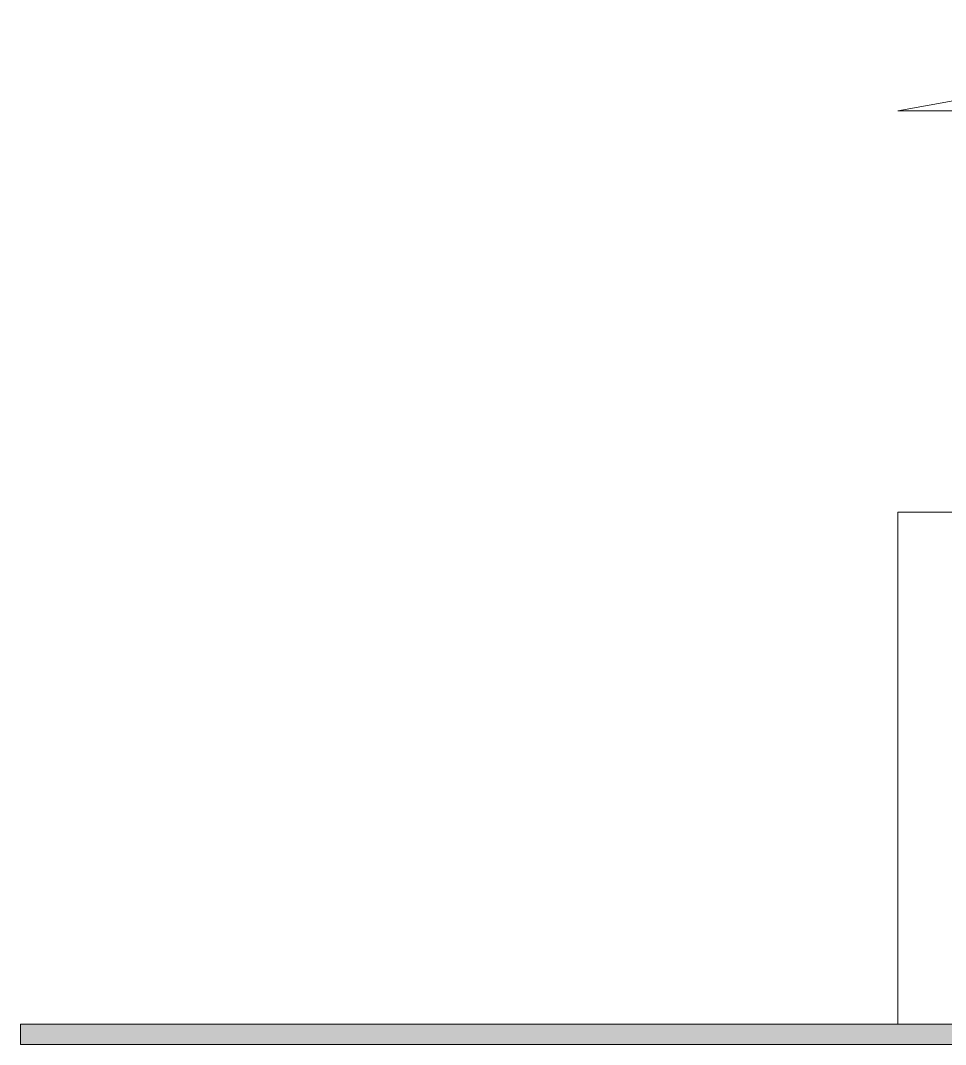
# Model space of a CAD drawing. Header units: millimetres. Extents: x -213 to 151, y -74 to 135.
# Drawn here: x -15.14 to -10.62, y -0.1 to 4.9 of the extents above; entities that cross this region are included whole.
import ezdxf

# ---------------------------------------------------------------- set-up
doc = ezdxf.new("R2010")
doc.units = ezdxf.units.MM
doc.header["$LTSCALE"] = 15

msp = doc.modelspace()

# ---------------------------------------------------------------- hatches: boundary and pattern name
at = {"linetype": 'Continuous', "lineweight": 13}
h = msp.add_hatch(dxfattribs=at)
h.set_pattern_fill('ANSI31', color=4, scale=0.8, angle=45)
h.set_pattern_definition([(90, (-400.3528, 48.34), (-2.54, 2e-16), [])])
h.paths.add_polyline_path([(-8.4174, 4.4592), (-8.4174, 4.9), (-10.8574, 4.4592)])
h = msp.add_hatch(dxfattribs=at)
h.set_pattern_fill('GLASS', color=4, scale=0.5, pattern_type=2)
h.set_pattern_definition([(60, (-400.35283, 48.365), (-0.374989, 0.2165), [0.14, -0.36]), (60, (-400.29283, 48.39), (-0.374989, 0.2165), [0.06, -0.44]), (60, (-400.35283, 48.39), (-0.374989, 0.2165), [0.1, -0.4]), (60, (-400.32283, 48.365), (-0.374989, 0.2165), [0.125, -0.375]), (60, (-400.35283, 48.34), (-0.374989, 0.2165), [0.2, -0.3]), (60, (-400.35283, 48.415), (-0.374989, 0.2165), [0.05, -0.45])])
h.paths.add_polyline_path([(-8.4174, 4.4592), (-8.4174, 4.9), (-10.8574, 4.4592)])
h = msp.add_hatch(color=256, dxfattribs=at)
h.dxf.hatch_style = 1
h.paths.add_polyline_path([(-15.1428, 0), (10.6672, 0), (10.6672, -0.1), (-15.1428, -0.1)])

# ---------------------------------------------------------------- linework, layer by layer
at = {"color": 4, "linetype": 'Continuous', "lineweight": 13}
msp.add_lwpolyline([(-8.4174, 4.9), (-10.8574, 4.4592), (-8.4174, 4.4592)], dxfattribs=at)
at = {"linetype": 'Continuous', "lineweight": 9}
msp.add_lwpolyline([(-10.8574, 0), (-10.8574, 2.5), (-8.4174, 2.5)], dxfattribs=at)
at = {"linetype": 'Continuous', "lineweight": 13}
msp.add_lwpolyline([(-15.1428, 0), (10.6672, 0), (10.6672, -0.1), (-15.1428, -0.1)], close=True, dxfattribs=at)

doc.saveas('drawing.dxf')
